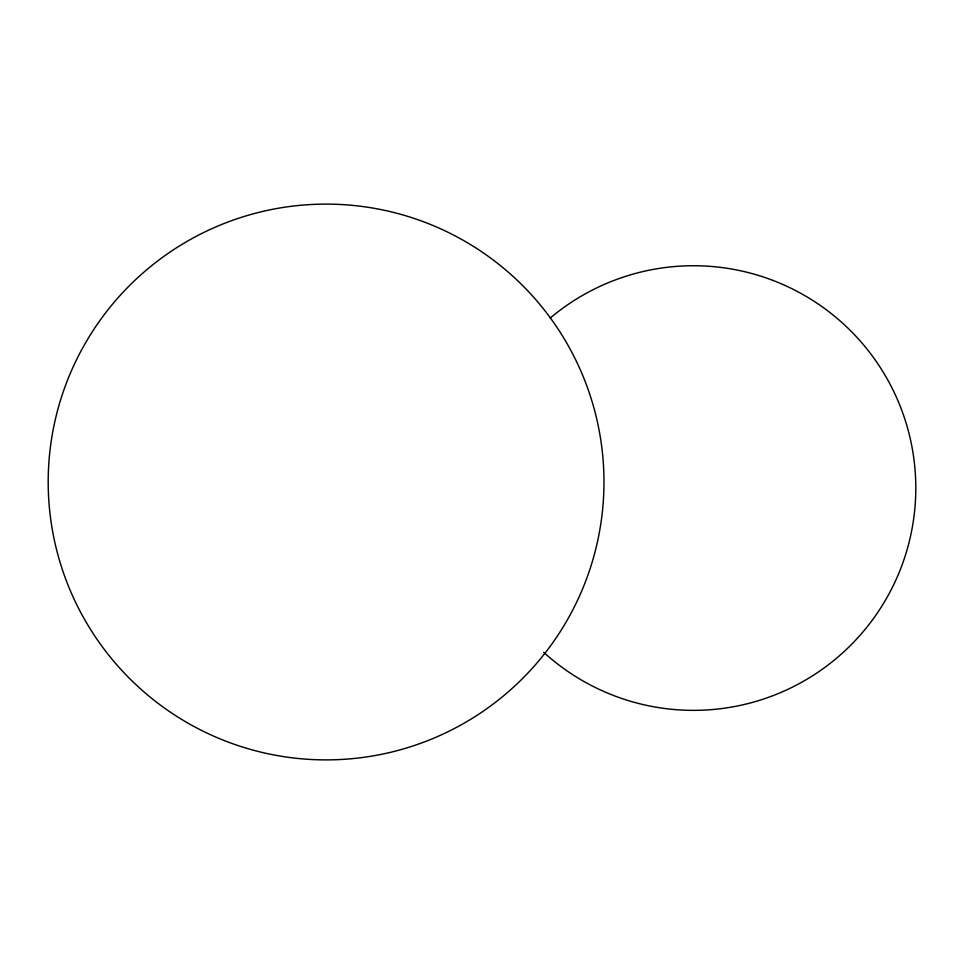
<?xml version="1.0" encoding="UTF-8"?>
<svg xmlns="http://www.w3.org/2000/svg" width="964" height="964" viewBox="0 0 964 964"><rect width="100%" height="100%" fill="white"/><g stroke="black" fill="none" stroke-linecap="round" stroke-linejoin="round"><path stroke-width="1.45" d="M550.215 318.06A222.31 222.31 0 0 1 857.068 337.496A222.31 222.31 0 0 1 851.031 644.904A222.31 222.31 0 0 1 543.66 652.279M187.149 722.663A277.885 277.885 0 0 0 603.97 482A277.885 277.885 0 0 0 187.149 241.337A277.885 277.885 0 0 0 187.149 722.663"/></g></svg>
